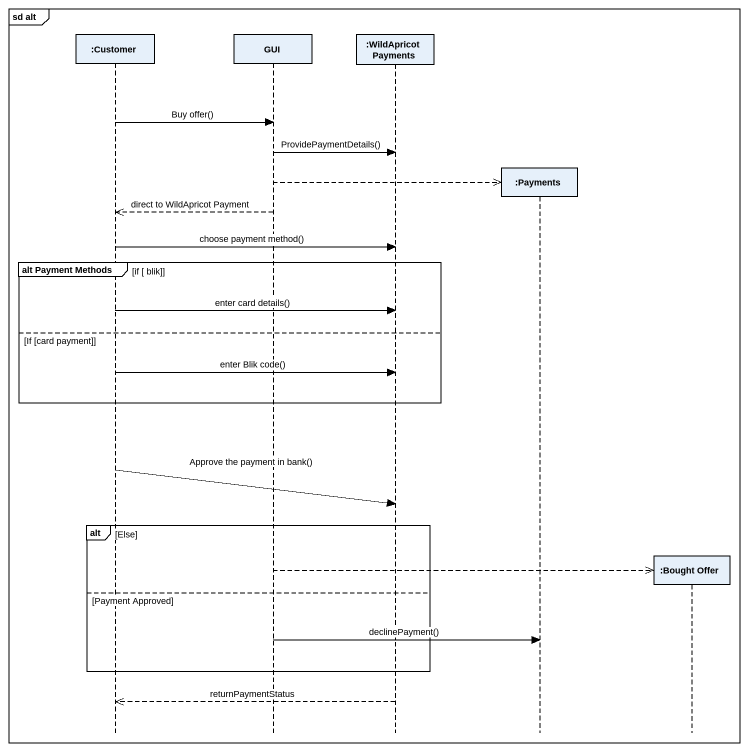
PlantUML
@startuml
mainframe sd alt
hide footbox
participant ":Customer" as Customer
participant GUI
participant ":WildApricot Payments" as WildApricot_Payments
participant ":Payments" as Payments
participant ":Bought Offer" as Bought_Offer

Customer -> GUI : Buy offer()
GUI -> WildApricot_Payments : ProvidePaymentDetails()
GUI -->> Payments **
GUI -->> Customer : direct to WildApricot Payment
Customer -> WildApricot_Payments : choose payment method()
group alt Payment Methods [if [ blik]]
  Customer -> WildApricot_Payments : enter card details()
else If [card payment]
  Customer -> WildApricot_Payments : enter Blik code()
end
Customer -> WildApricot_Payments : Approve the payment in bank()
alt Else
  GUI -->> Bought_Offer **
else Payment Approved
  GUI -> Payments : declinePayment()
end
WildApricot_Payments -->> Customer : returnPaymentStatus
@enduml
